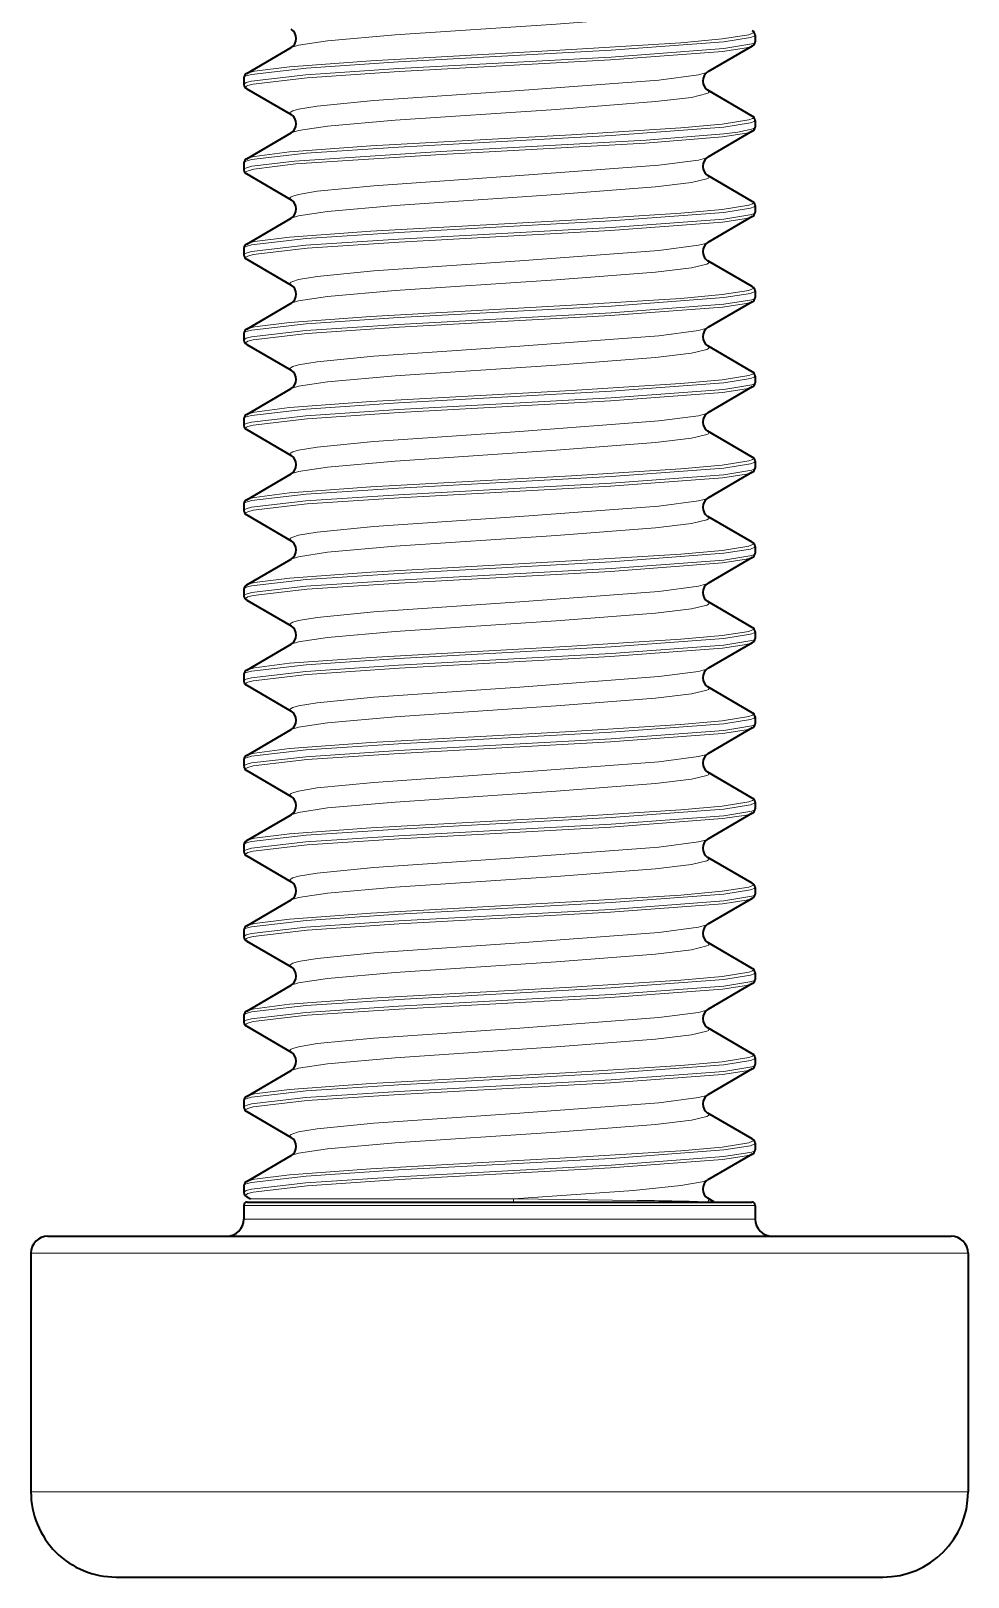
# Model space of a CAD drawing. Extents: x 145 to 857, y 42 to 790.
# Drawn here: x 394.66 to 400.16, y 42.17 to 51.24 of the extents above; entities that cross this region are included whole.
import ezdxf

# ---------------------------------------------------------------- set-up
doc = ezdxf.new("R2010")
doc.units = 0

msp = doc.modelspace()

# ---------------------------------------------------------------- linework, layer by layer
at = {"color": 7, "lineweight": 35, "ltscale": 0.000986481}
for p, q in [((398.912, 51.2121), (398.912, 51.1726)), ((395.912, 50.9621), (395.912, 50.9226)), ((398.912, 50.7121), (398.912, 50.6726)), ((395.912, 50.4621), (395.912, 50.4226)), ((398.912, 50.2121), (398.912, 50.1726)), ((395.912, 49.9621), (395.912, 49.9226)), ((398.912, 49.7121), (398.912, 49.6726)), ((395.912, 49.4621), (395.912, 49.4226)), ((398.912, 49.2121), (398.912, 49.1726)), ((395.912, 48.9621), (395.912, 48.9226)), ((398.912, 48.7121), (398.912, 48.6726)), ((395.912, 48.4621), (395.912, 48.4226)), ((398.912, 48.2121), (398.912, 48.1726)), ((395.912, 47.9621), (395.912, 47.9226)), ((398.912, 47.7121), (398.912, 47.6726)), ((395.912, 47.4621), (395.912, 47.4226)), ((398.912, 47.2121), (398.912, 47.1726)), ((395.912, 46.9621), (395.912, 46.9226)), ((398.912, 46.7121), (398.912, 46.6726)), ((395.912, 46.4621), (395.912, 46.4226)), ((398.912, 46.2121), (398.912, 46.1726)), ((395.912, 45.9621), (395.912, 45.9226)), ((398.912, 45.7121), (398.912, 45.6726)), ((395.912, 45.4621), (395.912, 45.4226)), ((398.912, 45.2121), (398.912, 45.1726)), ((395.912, 44.9621), (395.912, 44.9226)), ((398.912, 44.7121), (398.912, 44.6726)), ((395.912, 44.4621), (395.912, 44.4226))]:
    msp.add_line(p, q, dxfattribs=at)
at = {"color": 7, "lineweight": 35, "ltscale": 0.007572}
for p, q in [((395.9283, 50.9867), (396.1903, 51.1387)), ((395.9283, 50.4867), (396.1903, 50.6387)), ((395.9283, 49.9867), (396.1903, 50.1387)), ((395.9283, 49.4867), (396.1903, 49.6387)), ((395.9283, 48.9867), (396.1903, 49.1387)), ((395.9283, 48.4867), (396.1903, 48.6387)), ((395.9283, 47.9867), (396.1903, 48.1387)), ((395.9283, 47.4867), (396.1903, 47.6387)), ((395.9283, 46.9867), (396.1903, 47.1387)), ((395.9283, 46.4867), (396.1903, 46.6387)), ((395.9283, 45.9867), (396.1903, 46.1387)), ((395.9283, 45.4867), (396.1903, 45.6387)), ((395.9283, 44.9867), (396.1903, 45.1387)), ((395.9283, 44.4867), (396.1903, 44.6387))]:
    msp.add_line(p, q, dxfattribs=at)
at = {"color": 7, "lineweight": 35, "ltscale": 0.00757}
for p, q in [((398.8956, 51.1479), (398.6337, 50.996)), ((398.8956, 50.648), (398.6337, 50.496)), ((398.8956, 50.1479), (398.6337, 49.996)), ((398.8956, 49.6479), (398.6337, 49.496)), ((398.8956, 49.1479), (398.6337, 48.996)), ((398.8956, 48.6479), (398.6337, 48.496)), ((398.8956, 48.1479), (398.6337, 47.996)), ((398.8956, 47.6479), (398.6337, 47.496)), ((398.8956, 47.1479), (398.6337, 46.996)), ((398.8956, 46.6479), (398.6337, 46.496)), ((398.8956, 46.1479), (398.6337, 45.996)), ((398.8956, 45.6479), (398.6337, 45.496)), ((398.8956, 45.1479), (398.6337, 44.996)), ((398.8956, 44.6479), (398.6337, 44.496))]:
    msp.add_line(p, q, dxfattribs=at)
at = {"color": 7, "lineweight": 35, "ltscale": 0.007571}
for p, q in [((395.9283, 50.8979), (396.1903, 50.746)), ((398.8956, 50.7367), (398.6337, 50.8887)), ((395.9283, 50.398), (396.1903, 50.246)), ((398.8956, 50.2367), (398.6337, 50.3887)), ((395.9283, 49.8979), (396.1903, 49.746)), ((398.8956, 49.7367), (398.6337, 49.8887)), ((395.9283, 49.3979), (396.1903, 49.246)), ((398.8956, 49.2367), (398.6337, 49.3887)), ((395.9283, 48.8979), (396.1903, 48.746)), ((398.8956, 48.7367), (398.6337, 48.8887)), ((395.9283, 48.3979), (396.1903, 48.246)), ((398.8956, 48.2367), (398.6337, 48.3887)), ((395.9283, 47.8979), (396.1903, 47.746)), ((398.8956, 47.7367), (398.6337, 47.8887)), ((395.9283, 47.3979), (396.1903, 47.246)), ((398.8956, 47.2367), (398.6337, 47.3887)), ((395.9283, 46.8979), (396.1903, 46.746)), ((398.8956, 46.7367), (398.6337, 46.8887)), ((395.9283, 46.3979), (396.1903, 46.246)), ((398.8956, 46.2367), (398.6337, 46.3887)), ((395.9283, 45.8979), (396.1903, 45.746)), ((398.8956, 45.7367), (398.6337, 45.8887)), ((395.9283, 45.3979), (396.1903, 45.246)), ((398.8956, 45.2367), (398.6337, 45.3887)), ((395.9283, 44.8979), (396.1903, 44.746)), ((398.8956, 44.7367), (398.6337, 44.8887))]:
    msp.add_line(p, q, dxfattribs=at)
at = {"color": 7, "lineweight": 35, "ltscale": 0.000633093}
msp.add_line((395.9283, 44.3979), (395.9503, 44.3853), dxfattribs=at)
at = {"color": 7, "lineweight": 35, "ltscale": 0.069471}
msp.add_line((395.932, 44.3666), (398.7108, 44.3666), dxfattribs=at)
at = {"color": 7, "lineweight": 13, "ltscale": 0.000161743}
msp.add_line((395.9503, 44.3853), (395.9567, 44.3853), dxfattribs=at)
at = {"color": 7, "lineweight": 13, "ltscale": 0.03847}
msp.add_line((395.9567, 44.3853), (397.4955, 44.3853), dxfattribs=at)
at = {"color": 7, "lineweight": 13, "ltscale": 0.018132}
msp.add_line((397.4955, 44.3853), (398.2208, 44.3766), dxfattribs=at)
at = {"color": 7, "lineweight": 13, "ltscale": 0.000125867}
msp.add_line((398.6277, 44.368), (398.6325, 44.3666), dxfattribs=at)
at = {"color": 7, "lineweight": 13, "ltscale": 0.000856781}
msp.add_line((398.6277, 44.368), (398.6619, 44.368), dxfattribs=at)
at = {"color": 7, "lineweight": 35, "ltscale": 0.001033}
msp.add_line((398.6694, 44.368), (398.6337, 44.3887), dxfattribs=at)
at = {"color": 7, "lineweight": 13, "ltscale": 0.000187683}
msp.add_line((398.6694, 44.368), (398.6619, 44.368), dxfattribs=at)
at = {"color": 7, "lineweight": 35, "ltscale": 0.000130284}
msp.add_line((398.6694, 44.368), (398.6745, 44.3666), dxfattribs=at)
at = {"color": 7, "lineweight": 35, "ltscale": 0.004529}
msp.add_line((398.7108, 44.3666), (398.892, 44.3666), dxfattribs=at)
at = {"color": 7, "lineweight": 13, "ltscale": 0.070409}
for p, q in [((395.912, 44.3466), (398.7284, 44.3466)), ((395.912, 44.2666), (398.7284, 44.2666))]:
    msp.add_line(p, q, dxfattribs=at)
at = {"color": 7, "lineweight": 35, "ltscale": 0.002}
for p, q in [((395.912, 44.3466), (395.912, 44.2666)), ((398.912, 44.3466), (398.912, 44.2666))]:
    msp.add_line(p, q, dxfattribs=at)
at = {"color": 7, "lineweight": 13, "ltscale": 0.004591}
for p, q in [((398.7284, 44.3466), (398.912, 44.3466)), ((398.7284, 44.2666), (398.912, 44.2666))]:
    msp.add_line(p, q, dxfattribs=at)
at = {"color": 7, "lineweight": 35, "ltscale": 0.12439}
msp.add_line((394.762, 44.1666), (399.7376, 44.1666), dxfattribs=at)
at = {"color": 7, "lineweight": 35, "ltscale": 0.00811}
msp.add_line((399.7376, 44.1666), (400.062, 44.1666), dxfattribs=at)
at = {"color": 7, "lineweight": 13, "ltscale": 0.129083}
for p, q in [((394.662, 44.0666), (399.8253, 44.0666)), ((394.662, 42.6666), (399.8253, 42.6666))]:
    msp.add_line(p, q, dxfattribs=at)
at = {"color": 7, "lineweight": 35, "ltscale": 0.035}
for p, q in [((394.662, 44.0666), (394.662, 42.6666)), ((400.162, 44.0666), (400.162, 42.6666))]:
    msp.add_line(p, q, dxfattribs=at)
at = {"color": 7, "lineweight": 13, "ltscale": 0.008417}
for p, q in [((399.8253, 44.0666), (400.162, 44.0666)), ((399.8253, 42.6666), (400.162, 42.6666))]:
    msp.add_line(p, q, dxfattribs=at)
at = {"color": 7, "lineweight": 35, "ltscale": 0.105614}
msp.add_line((395.162, 42.1666), (399.3865, 42.1666), dxfattribs=at)
at = {"color": 7, "lineweight": 35, "ltscale": 0.006886}
msp.add_line((399.3865, 42.1666), (399.662, 42.1666), dxfattribs=at)
at = {"color": 7, "lineweight": 13}
for points in [[(398.6413, 51.3798), (398.64, 51.3761), (398.6376, 51.3736), (398.6293, 51.3687), (398.5383, 51.347), (398.3271, 51.3217), (397.7442, 51.2766), (396.7989, 51.2133), (396.4027, 51.1782), (396.2317, 51.1524), (396.1903, 51.1387)], [(395.912, 50.9621), (395.9126, 50.9642), (395.9136, 50.9657), (395.9171, 50.9686), (395.9261, 50.973), (395.9572, 50.9816), (396.2766, 51.0187), (396.8201, 51.0547), (398.0677, 51.123), (398.7284, 51.1722)], [(395.9283, 50.9867), (395.9388, 50.9913), (395.974, 51.0005), (396.1801, 51.0269), (396.6563, 51.062), (397.8343, 51.1272), (398.4765, 51.1677), (398.7191, 51.1895)], [(398.7191, 51.1895), (398.8759, 51.2145), (398.8972, 51.223), (398.9005, 51.2259), (398.9015, 51.2273), (398.902, 51.2294)], [(398.7284, 51.1722), (398.8859, 51.1972), (398.9073, 51.2057), (398.9106, 51.2086), (398.9115, 51.21), (398.912, 51.2121)], [(398.912, 51.1726), (398.9117, 51.1712), (398.9098, 51.1684), (398.906, 51.1656), (398.8929, 51.16), (398.7284, 51.1329)], [(395.912, 50.9226), (395.9125, 50.9248), (395.9135, 50.9263), (395.917, 50.9292), (395.9259, 50.9335), (395.9568, 50.9422), (396.2757, 50.9793), (396.8192, 51.0153), (398.0673, 51.0836), (398.7284, 51.1329)], [(395.922, 50.9053), (395.9225, 50.9075), (395.9236, 50.909), (395.927, 50.9118), (395.9359, 50.9162), (395.9667, 50.9249), (396.284, 50.962), (396.8239, 50.998), (398.0641, 51.0664), (398.72, 51.1156)], [(398.8956, 51.1479), (398.8625, 51.137), (398.72, 51.1156)], [(398.6337, 50.996), (398.6211, 50.9904), (398.5789, 50.9794), (398.3467, 50.9486), (397.5318, 50.8876), (396.6747, 50.8287), (396.3419, 50.7958), (396.2332, 50.7777), (396.1986, 50.7677), (396.1884, 50.7625), (396.1844, 50.7591), (396.1833, 50.7574), (396.1826, 50.7548)], [(398.6413, 50.8798), (398.64, 50.8761), (398.6376, 50.8736), (398.6293, 50.8687), (398.5383, 50.847), (398.3271, 50.8217), (397.7442, 50.7766), (396.7989, 50.7133), (396.4027, 50.6782), (396.2317, 50.6524), (396.1903, 50.6387)], [(398.7191, 50.6895), (398.8759, 50.7145), (398.8972, 50.723), (398.9005, 50.7259), (398.9015, 50.7273), (398.902, 50.7294)], [(398.7284, 50.6722), (398.8859, 50.6972), (398.9073, 50.7057), (398.9106, 50.7086), (398.9115, 50.71), (398.912, 50.7121)], [(395.912, 50.4621), (395.9126, 50.4642), (395.9136, 50.4657), (395.9171, 50.4686), (395.9261, 50.473), (395.9572, 50.4816), (396.2766, 50.5187), (396.8201, 50.5547), (398.0677, 50.623), (398.7284, 50.6722)], [(398.7284, 50.6329), (398.272, 50.5963), (397.0669, 50.5292), (396.2085, 50.4736), (395.9594, 50.4427), (395.9267, 50.4338), (395.9173, 50.4294), (395.9136, 50.4263), (395.9125, 50.4249), (395.912, 50.4226)], [(398.72, 50.6156), (398.2673, 50.579), (397.0698, 50.5119), (396.2169, 50.4562), (395.9694, 50.4254), (395.9368, 50.4165), (395.9273, 50.412), (395.9236, 50.4091), (395.9226, 50.4076), (395.922, 50.4053)], [(395.9283, 50.4867), (395.9388, 50.4913), (395.974, 50.5005), (396.1801, 50.5269), (396.6563, 50.562), (397.8343, 50.6272), (398.4765, 50.6677), (398.7191, 50.6895)], [(398.8956, 50.648), (398.8625, 50.637), (398.72, 50.6156)], [(398.912, 50.6726), (398.9107, 50.6694), (398.9084, 50.6672), (398.9004, 50.6628), (398.8105, 50.6432), (398.7284, 50.6329)], [(398.6337, 50.496), (398.6211, 50.4904), (398.5789, 50.4794), (398.3467, 50.4486), (397.5318, 50.3876), (396.6747, 50.3287), (396.3419, 50.2958), (396.2332, 50.2777), (396.1986, 50.2677), (396.1884, 50.2625), (396.1844, 50.2591), (396.1833, 50.2574), (396.1826, 50.2548)], [(398.6413, 50.3798), (398.64, 50.3761), (398.6376, 50.3736), (398.6293, 50.3687), (398.5383, 50.347), (398.3271, 50.3217), (397.7442, 50.2766), (396.7989, 50.2133), (396.4027, 50.1782), (396.2317, 50.1524), (396.1903, 50.1387)], [(395.912, 49.9621), (395.9126, 49.9642), (395.9136, 49.9657), (395.9171, 49.9686), (395.9261, 49.973), (395.9572, 49.9816), (396.2766, 50.0187), (396.8201, 50.0547), (398.0677, 50.123), (398.7284, 50.1722)], [(395.9283, 49.9867), (395.9388, 49.9913), (395.974, 50.0005), (396.1801, 50.0269), (396.6563, 50.062), (397.8343, 50.1272), (398.4765, 50.1677), (398.7191, 50.1895)], [(398.7191, 50.1895), (398.8759, 50.2145), (398.8972, 50.223), (398.9005, 50.2259), (398.9015, 50.2273), (398.902, 50.2294)], [(398.7284, 50.1722), (398.8859, 50.1972), (398.9073, 50.2057), (398.9106, 50.2086), (398.9115, 50.21), (398.912, 50.2121)], [(398.912, 50.1726), (398.9117, 50.1712), (398.9098, 50.1684), (398.906, 50.1656), (398.8929, 50.16), (398.7284, 50.1329)], [(395.912, 49.9226), (395.9125, 49.9248), (395.9135, 49.9263), (395.917, 49.9292), (395.9259, 49.9335), (395.9568, 49.9422), (396.2757, 49.9793), (396.8192, 50.0153), (398.0673, 50.0836), (398.7284, 50.1329)], [(395.922, 49.9053), (395.9225, 49.9075), (395.9236, 49.909), (395.927, 49.9118), (395.9359, 49.9162), (395.9667, 49.9249), (396.284, 49.962), (396.8239, 49.998), (398.0641, 50.0664), (398.72, 50.1156)], [(398.8956, 50.1479), (398.8625, 50.137), (398.72, 50.1156)], [(398.6337, 49.996), (398.6211, 49.9904), (398.5789, 49.9794), (398.3467, 49.9486), (397.5318, 49.8876), (396.6747, 49.8287), (396.3419, 49.7958), (396.2332, 49.7777), (396.1986, 49.7677), (396.1884, 49.7625), (396.1844, 49.7591), (396.1833, 49.7574), (396.1826, 49.7548)], [(398.6413, 49.8798), (398.64, 49.8761), (398.6376, 49.8736), (398.6293, 49.8687), (398.5383, 49.847), (398.3271, 49.8217), (397.7442, 49.7766), (396.7989, 49.7133), (396.4027, 49.6782), (396.2317, 49.6524), (396.1903, 49.6387)], [(398.7191, 49.6895), (398.8759, 49.7145), (398.8972, 49.723), (398.9005, 49.7259), (398.9015, 49.7273), (398.902, 49.7294)], [(398.7284, 49.6722), (398.8859, 49.6972), (398.9073, 49.7057), (398.9106, 49.7086), (398.9115, 49.71), (398.912, 49.7121)], [(395.912, 49.4621), (395.9126, 49.4642), (395.9136, 49.4657), (395.9171, 49.4686), (395.9261, 49.473), (395.9572, 49.4816), (396.2766, 49.5187), (396.8201, 49.5547), (398.0677, 49.623), (398.7284, 49.6722)], [(395.912, 49.4226), (395.9125, 49.4248), (395.9135, 49.4263), (395.917, 49.4292), (395.9259, 49.4335), (395.9568, 49.4422), (396.2757, 49.4793), (396.8192, 49.5153), (398.0674, 49.5836), (398.7284, 49.6329)], [(395.922, 49.4053), (395.9225, 49.4075), (395.9236, 49.409), (395.927, 49.4118), (395.9359, 49.4162), (395.9667, 49.4249), (396.284, 49.462), (396.8239, 49.498), (398.0641, 49.5664), (398.72, 49.6156)], [(395.9283, 49.4867), (395.9388, 49.4913), (395.974, 49.5005), (396.1801, 49.5269), (396.6563, 49.562), (397.8343, 49.6272), (398.4765, 49.6677), (398.7191, 49.6895)], [(398.8956, 49.6479), (398.8625, 49.637), (398.72, 49.6156)], [(398.912, 49.6726), (398.9117, 49.6712), (398.9098, 49.6684), (398.906, 49.6656), (398.8929, 49.66), (398.7284, 49.6329)], [(398.6337, 49.496), (398.6211, 49.4904), (398.5789, 49.4794), (398.3467, 49.4486), (397.5318, 49.3876), (396.6747, 49.3287), (396.3419, 49.2958), (396.2332, 49.2777), (396.1986, 49.2677), (396.1884, 49.2625), (396.1844, 49.2591), (396.1833, 49.2574), (396.1826, 49.2548)], [(398.6413, 49.3798), (398.64, 49.3761), (398.6376, 49.3736), (398.6293, 49.3687), (398.5383, 49.347), (398.3271, 49.3217), (397.7442, 49.2766), (396.7989, 49.2133), (396.4027, 49.1782), (396.2317, 49.1524), (396.1903, 49.1387)], [(395.912, 48.9621), (395.9126, 48.9642), (395.9136, 48.9657), (395.9171, 48.9686), (395.9261, 48.973), (395.9572, 48.9816), (396.2766, 49.0187), (396.8201, 49.0547), (398.0677, 49.123), (398.7284, 49.1722)], [(395.9283, 48.9867), (395.9388, 48.9913), (395.974, 49.0005), (396.1801, 49.0269), (396.6563, 49.062), (397.8343, 49.1272), (398.4765, 49.1677), (398.7191, 49.1895)], [(398.7191, 49.1895), (398.8759, 49.2145), (398.8972, 49.223), (398.9005, 49.2259), (398.9015, 49.2273), (398.902, 49.2294)], [(398.7284, 49.1722), (398.8859, 49.1972), (398.9073, 49.2057), (398.9106, 49.2086), (398.9115, 49.21), (398.912, 49.2121)], [(398.912, 49.1726), (398.9117, 49.1712), (398.9098, 49.1684), (398.906, 49.1656), (398.8929, 49.16), (398.7284, 49.1329)], [(395.912, 48.9226), (395.9125, 48.9248), (395.9135, 48.9263), (395.917, 48.9292), (395.9259, 48.9335), (395.9568, 48.9422), (396.2757, 48.9793), (396.8192, 49.0153), (398.0673, 49.0836), (398.7284, 49.1329)], [(395.922, 48.9053), (395.9225, 48.9075), (395.9236, 48.909), (395.927, 48.9118), (395.9359, 48.9162), (395.9667, 48.9249), (396.284, 48.962), (396.8239, 48.998), (398.0641, 49.0664), (398.72, 49.1156)], [(398.8956, 49.1479), (398.8625, 49.137), (398.72, 49.1156)], [(398.6337, 48.996), (398.6211, 48.9904), (398.5789, 48.9794), (398.3467, 48.9486), (397.5318, 48.8876), (396.6747, 48.8287), (396.3419, 48.7958), (396.2332, 48.7777), (396.1986, 48.7677), (396.1884, 48.7625), (396.1844, 48.7591), (396.1833, 48.7574), (396.1826, 48.7548)], [(398.6413, 48.8798), (398.64, 48.8761), (398.6376, 48.8736), (398.6293, 48.8687), (398.5383, 48.847), (398.3271, 48.8217), (397.7442, 48.7766), (396.7989, 48.7133), (396.4027, 48.6782), (396.2317, 48.6524), (396.1903, 48.6387)], [(398.7191, 48.6895), (398.8759, 48.7145), (398.8972, 48.723), (398.9005, 48.7259), (398.9015, 48.7273), (398.902, 48.7294)], [(398.7284, 48.6722), (398.8859, 48.6972), (398.9073, 48.7057), (398.9106, 48.7086), (398.9115, 48.71), (398.912, 48.7121)], [(395.912, 48.4621), (395.9126, 48.4642), (395.9136, 48.4657), (395.9171, 48.4686), (395.9261, 48.473), (395.9572, 48.4816), (396.2766, 48.5187), (396.8201, 48.5547), (398.0677, 48.623), (398.7284, 48.6722)], [(395.912, 48.4226), (395.9125, 48.4248), (395.9135, 48.4263), (395.917, 48.4292), (395.9259, 48.4335), (395.9568, 48.4422), (396.2757, 48.4793), (396.8192, 48.5153), (398.0673, 48.5836), (398.7284, 48.6329)], [(395.922, 48.4053), (395.9225, 48.4075), (395.9236, 48.409), (395.927, 48.4118), (395.9359, 48.4162), (395.9667, 48.4249), (396.284, 48.462), (396.8239, 48.498), (398.0641, 48.5664), (398.72, 48.6156)], [(395.9283, 48.4867), (395.9388, 48.4913), (395.974, 48.5005), (396.1801, 48.5269), (396.6563, 48.562), (397.8343, 48.6272), (398.4765, 48.6677), (398.7191, 48.6895)], [(398.8956, 48.6479), (398.8625, 48.637), (398.72, 48.6156)], [(398.912, 48.6726), (398.9117, 48.6712), (398.9098, 48.6684), (398.906, 48.6656), (398.8929, 48.66), (398.7284, 48.6329)], [(398.6337, 48.496), (398.6211, 48.4904), (398.5789, 48.4794), (398.3467, 48.4486), (397.5318, 48.3876), (396.6747, 48.3287), (396.3419, 48.2958), (396.2332, 48.2777), (396.1986, 48.2677), (396.1884, 48.2625), (396.1844, 48.2591), (396.1833, 48.2574), (396.1826, 48.2548)], [(398.6413, 48.3798), (398.64, 48.3761), (398.6376, 48.3736), (398.6293, 48.3687), (398.5383, 48.347), (398.3271, 48.3217), (397.7442, 48.2766), (396.7989, 48.2133), (396.4027, 48.1782), (396.2317, 48.1524), (396.1903, 48.1387)], [(395.912, 47.9621), (395.9126, 47.9642), (395.9136, 47.9657), (395.9171, 47.9686), (395.9261, 47.973), (395.9572, 47.9816), (396.2766, 48.0187), (396.8201, 48.0547), (398.0677, 48.123), (398.7284, 48.1722)], [(395.9283, 47.9867), (395.9388, 47.9913), (395.974, 48.0005), (396.1801, 48.0269), (396.6563, 48.062), (397.8343, 48.1272), (398.4765, 48.1677), (398.7191, 48.1895)], [(398.7191, 48.1895), (398.8759, 48.2145), (398.8972, 48.223), (398.9005, 48.2259), (398.9015, 48.2273), (398.902, 48.2294)], [(398.7284, 48.1722), (398.8859, 48.1972), (398.9073, 48.2057), (398.9106, 48.2086), (398.9115, 48.21), (398.912, 48.2121)], [(398.912, 48.1726), (398.9117, 48.1712), (398.9098, 48.1684), (398.906, 48.1656), (398.8929, 48.16), (398.7284, 48.1329)], [(395.912, 47.9226), (395.9125, 47.9248), (395.9135, 47.9263), (395.917, 47.9292), (395.9259, 47.9335), (395.9568, 47.9422), (396.2757, 47.9793), (396.8192, 48.0153), (398.0673, 48.0836), (398.7284, 48.1329)], [(395.922, 47.9053), (395.9225, 47.9075), (395.9236, 47.909), (395.927, 47.9118), (395.9359, 47.9162), (395.9667, 47.9249), (396.284, 47.962), (396.8239, 47.998), (398.0641, 48.0664), (398.72, 48.1156)], [(398.8956, 48.1479), (398.8625, 48.137), (398.72, 48.1156)], [(398.6337, 47.996), (398.6211, 47.9904), (398.5789, 47.9794), (398.3467, 47.9486), (397.5318, 47.8876), (396.6747, 47.8287), (396.3419, 47.7958), (396.2332, 47.7777), (396.1986, 47.7677), (396.1884, 47.7625), (396.1844, 47.7591), (396.1833, 47.7574), (396.1826, 47.7548)], [(398.6413, 47.8798), (398.64, 47.8761), (398.6376, 47.8736), (398.6293, 47.8687), (398.5383, 47.847), (398.3271, 47.8217), (397.7442, 47.7766), (396.7989, 47.7133), (396.4027, 47.6782), (396.2317, 47.6524), (396.1903, 47.6387)], [(398.7191, 47.6895), (398.8759, 47.7145), (398.8972, 47.723), (398.9005, 47.7259), (398.9015, 47.7273), (398.902, 47.7294)], [(398.7284, 47.6722), (398.8859, 47.6972), (398.9073, 47.7057), (398.9106, 47.7086), (398.9115, 47.71), (398.912, 47.7121)], [(395.912, 47.4621), (395.9126, 47.4642), (395.9136, 47.4657), (395.9171, 47.4686), (395.9261, 47.473), (395.9572, 47.4816), (396.2766, 47.5187), (396.8201, 47.5547), (398.0677, 47.623), (398.7284, 47.6722)], [(395.912, 47.4226), (395.9125, 47.4248), (395.9135, 47.4263), (395.917, 47.4292), (395.9259, 47.4335), (395.9568, 47.4422), (396.2757, 47.4793), (396.8192, 47.5153), (398.0673, 47.5836), (398.7284, 47.6329)], [(395.9283, 47.4867), (395.9388, 47.4913), (395.974, 47.5005), (396.1801, 47.5269), (396.6563, 47.562), (397.8343, 47.6272), (398.4765, 47.6677), (398.7191, 47.6895)], [(398.8956, 47.6479), (398.8625, 47.637), (398.72, 47.6156)], [(398.912, 47.6726), (398.9117, 47.6712), (398.9098, 47.6684), (398.906, 47.6656), (398.8929, 47.66), (398.7284, 47.6329)], [(395.922, 47.4053), (395.9225, 47.4075), (395.9236, 47.409), (395.927, 47.4118), (395.9359, 47.4162), (395.9667, 47.4249), (396.284, 47.462), (396.8239, 47.498), (398.0641, 47.5664), (398.72, 47.6156)], [(398.6337, 47.496), (398.6211, 47.4904), (398.5789, 47.4794), (398.3467, 47.4486), (397.5318, 47.3876), (396.6747, 47.3287), (396.3419, 47.2958), (396.2332, 47.2777), (396.1986, 47.2677), (396.1884, 47.2625), (396.1844, 47.2591), (396.1833, 47.2574), (396.1826, 47.2548)], [(398.6413, 47.3798), (398.64, 47.3761), (398.6376, 47.3736), (398.6293, 47.3687), (398.5383, 47.347), (398.3271, 47.3217), (397.7442, 47.2766), (396.7989, 47.2133), (396.4027, 47.1782), (396.2317, 47.1524), (396.1903, 47.1387)], [(395.912, 46.9621), (395.9126, 46.9642), (395.9136, 46.9657), (395.9171, 46.9686), (395.9261, 46.973), (395.9572, 46.9816), (396.2766, 47.0187), (396.8201, 47.0547), (398.0677, 47.123), (398.7284, 47.1722)], [(395.9283, 46.9867), (395.9388, 46.9913), (395.974, 47.0005), (396.1801, 47.0269), (396.6563, 47.062), (397.8343, 47.1272), (398.4765, 47.1677), (398.7191, 47.1895)], [(398.7191, 47.1895), (398.8759, 47.2145), (398.8972, 47.223), (398.9005, 47.2259), (398.9015, 47.2273), (398.902, 47.2294)], [(398.7284, 47.1722), (398.8859, 47.1972), (398.9073, 47.2057), (398.9106, 47.2086), (398.9115, 47.21), (398.912, 47.2121)], [(398.912, 47.1726), (398.9117, 47.1712), (398.9098, 47.1684), (398.906, 47.1656), (398.8929, 47.16), (398.7284, 47.1329)], [(395.912, 46.9226), (395.9125, 46.9248), (395.9135, 46.9263), (395.917, 46.9292), (395.9259, 46.9335), (395.9568, 46.9422), (396.2757, 46.9793), (396.8192, 47.0153), (398.0673, 47.0836), (398.7284, 47.1329)], [(395.922, 46.9053), (395.9225, 46.9075), (395.9236, 46.909), (395.927, 46.9118), (395.9359, 46.9162), (395.9667, 46.9249), (396.284, 46.962), (396.8239, 46.998), (398.0641, 47.0664), (398.72, 47.1156)], [(398.8956, 47.1479), (398.8625, 47.137), (398.72, 47.1156)], [(398.6337, 46.996), (398.6211, 46.9904), (398.5789, 46.9794), (398.3467, 46.9486), (397.5318, 46.8876), (396.6747, 46.8287), (396.3419, 46.7958), (396.2332, 46.7777), (396.1986, 46.7677), (396.1884, 46.7625), (396.1844, 46.7591), (396.1833, 46.7574), (396.1826, 46.7548)], [(398.6413, 46.8798), (398.64, 46.8761), (398.6376, 46.8736), (398.6293, 46.8687), (398.5383, 46.847), (398.3271, 46.8217), (397.7442, 46.7766), (396.7989, 46.7133), (396.4027, 46.6782), (396.2317, 46.6524), (396.1903, 46.6387)], [(398.7191, 46.6895), (398.8759, 46.7145), (398.8972, 46.723), (398.9005, 46.7259), (398.9015, 46.7273), (398.902, 46.7294)], [(398.7284, 46.6722), (398.8859, 46.6972), (398.9073, 46.7057), (398.9106, 46.7086), (398.9115, 46.71), (398.912, 46.7121)], [(395.912, 46.4621), (395.9126, 46.4642), (395.9136, 46.4657), (395.9171, 46.4686), (395.9261, 46.473), (395.9572, 46.4816), (396.2766, 46.5187), (396.8201, 46.5547), (398.0677, 46.623), (398.7284, 46.6722)], [(395.912, 46.4226), (395.9125, 46.4248), (395.9135, 46.4263), (395.917, 46.4292), (395.9259, 46.4335), (395.9568, 46.4422), (396.2757, 46.4793), (396.8192, 46.5153), (398.0674, 46.5836), (398.7284, 46.6329)], [(395.9283, 46.4867), (395.9388, 46.4913), (395.974, 46.5005), (396.1801, 46.5269), (396.6563, 46.562), (397.8343, 46.6272), (398.4765, 46.6677), (398.7191, 46.6895)], [(398.8956, 46.6479), (398.8625, 46.637), (398.72, 46.6156)], [(398.912, 46.6726), (398.9117, 46.6712), (398.9098, 46.6684), (398.906, 46.6656), (398.8929, 46.66), (398.7284, 46.6329)], [(395.922, 46.4053), (395.9225, 46.4075), (395.9236, 46.409), (395.927, 46.4118), (395.9359, 46.4162), (395.9667, 46.4249), (396.284, 46.462), (396.8239, 46.498), (398.0641, 46.5664), (398.72, 46.6156)], [(398.6337, 46.496), (398.6211, 46.4904), (398.5789, 46.4794), (398.3467, 46.4486), (397.5318, 46.3876), (396.6747, 46.3287), (396.3419, 46.2958), (396.2332, 46.2777), (396.1986, 46.2677), (396.1884, 46.2625), (396.1844, 46.2591), (396.1833, 46.2574), (396.1826, 46.2548)], [(398.6413, 46.3798), (398.64, 46.3761), (398.6376, 46.3736), (398.6293, 46.3687), (398.5383, 46.347), (398.3271, 46.3217), (397.7442, 46.2766), (396.7989, 46.2133), (396.4027, 46.1782), (396.2317, 46.1524), (396.1903, 46.1387)], [(395.912, 45.9621), (395.9126, 45.9642), (395.9136, 45.9657), (395.9171, 45.9686), (395.9261, 45.973), (395.9572, 45.9816), (396.2766, 46.0187), (396.8201, 46.0547), (398.0677, 46.123), (398.7284, 46.1722)], [(395.9283, 45.9867), (395.9388, 45.9913), (395.974, 46.0005), (396.1801, 46.0269), (396.6563, 46.062), (397.8343, 46.1272), (398.4765, 46.1677), (398.7191, 46.1895)], [(398.7191, 46.1895), (398.8759, 46.2145), (398.8972, 46.223), (398.9005, 46.2259), (398.9015, 46.2273), (398.902, 46.2294)], [(398.7284, 46.1722), (398.8859, 46.1972), (398.9073, 46.2057), (398.9106, 46.2086), (398.9115, 46.21), (398.912, 46.2121)], [(398.912, 46.1726), (398.9117, 46.1712), (398.9098, 46.1684), (398.906, 46.1656), (398.8929, 46.16), (398.7284, 46.1329)], [(395.912, 45.9226), (395.9125, 45.9248), (395.9135, 45.9263), (395.917, 45.9292), (395.9259, 45.9335), (395.9568, 45.9422), (396.2757, 45.9793), (396.8192, 46.0153), (398.0674, 46.0836), (398.7284, 46.1329)], [(395.922, 45.9053), (395.9225, 45.9075), (395.9236, 45.909), (395.927, 45.9118), (395.9359, 45.9162), (395.9667, 45.9249), (396.284, 45.962), (396.8239, 45.998), (398.0641, 46.0664), (398.72, 46.1156)], [(398.8956, 46.1479), (398.8625, 46.137), (398.72, 46.1156)], [(398.6337, 45.996), (398.6211, 45.9904), (398.5789, 45.9794), (398.3467, 45.9486), (397.5318, 45.8876), (396.6747, 45.8287), (396.3419, 45.7958), (396.2332, 45.7777), (396.1986, 45.7677), (396.1884, 45.7625), (396.1844, 45.7591), (396.1833, 45.7574), (396.1826, 45.7548)], [(398.6413, 45.8798), (398.64, 45.8761), (398.6376, 45.8736), (398.6293, 45.8687), (398.5383, 45.847), (398.3271, 45.8217), (397.7442, 45.7766), (396.7989, 45.7133), (396.4027, 45.6782), (396.2317, 45.6524), (396.1903, 45.6387)], [(398.7191, 45.6895), (398.8759, 45.7145), (398.8972, 45.723), (398.9005, 45.7259), (398.9015, 45.7273), (398.902, 45.7294)], [(395.912, 45.4621), (395.9126, 45.4642), (395.9136, 45.4657), (395.9171, 45.4686), (395.9261, 45.473), (395.9572, 45.4816), (396.2766, 45.5187), (396.8201, 45.5547), (398.0677, 45.623), (398.7284, 45.6722)], [(395.912, 45.4226), (395.9125, 45.4248), (395.9135, 45.4263), (395.917, 45.4292), (395.9259, 45.4335), (395.9568, 45.4422), (396.2757, 45.4793), (396.8192, 45.5153), (398.0673, 45.5836), (398.7284, 45.6329)], [(395.9283, 45.4867), (395.9388, 45.4913), (395.974, 45.5005), (396.1801, 45.5269), (396.6563, 45.562), (397.8343, 45.6272), (398.4765, 45.6677), (398.7191, 45.6895)], [(398.8956, 45.6479), (398.8625, 45.637), (398.72, 45.6156)], [(398.7284, 45.6722), (398.8859, 45.6972), (398.9073, 45.7057), (398.9106, 45.7086), (398.9115, 45.71), (398.912, 45.7121)], [(398.912, 45.6726), (398.9117, 45.6712), (398.9098, 45.6684), (398.906, 45.6656), (398.8929, 45.66), (398.7284, 45.6329)], [(395.922, 45.4053), (395.9225, 45.4075), (395.9236, 45.409), (395.927, 45.4118), (395.9359, 45.4162), (395.9667, 45.4249), (396.284, 45.462), (396.8239, 45.498), (398.0641, 45.5664), (398.72, 45.6156)], [(398.6337, 45.496), (398.6211, 45.4904), (398.5789, 45.4794), (398.3467, 45.4486), (397.5318, 45.3876), (396.6747, 45.3287), (396.3419, 45.2958), (396.2332, 45.2777), (396.1986, 45.2677), (396.1884, 45.2625), (396.1844, 45.2591), (396.1833, 45.2574), (396.1826, 45.2548)], [(398.6413, 45.3798), (398.64, 45.3761), (398.6376, 45.3736), (398.6293, 45.3687), (398.5383, 45.347), (398.3271, 45.3217), (397.7442, 45.2766), (396.7989, 45.2133), (396.4027, 45.1782), (396.2317, 45.1524), (396.1903, 45.1387)], [(395.912, 44.9621), (395.9126, 44.9642), (395.9136, 44.9657), (395.9171, 44.9686), (395.9261, 44.973), (395.9572, 44.9816), (396.2766, 45.0187), (396.8201, 45.0547), (398.0677, 45.123), (398.7284, 45.1722)], [(395.9283, 44.9867), (395.9388, 44.9913), (395.974, 45.0005), (396.1801, 45.0269), (396.6563, 45.062), (397.8343, 45.1272), (398.4765, 45.1677), (398.7191, 45.1895)], [(398.7191, 45.1895), (398.8759, 45.2145), (398.8972, 45.223), (398.9005, 45.2259), (398.9015, 45.2273), (398.902, 45.2294)], [(398.7284, 45.1722), (398.8859, 45.1972), (398.9073, 45.2057), (398.9106, 45.2086), (398.9115, 45.21), (398.912, 45.2121)], [(398.912, 45.1726), (398.9117, 45.1712), (398.9098, 45.1684), (398.906, 45.1656), (398.8929, 45.16), (398.7284, 45.1329)], [(395.912, 44.9226), (395.9125, 44.9248), (395.9135, 44.9263), (395.917, 44.9292), (395.9259, 44.9335), (395.9568, 44.9422), (396.2757, 44.9793), (396.8192, 45.0153), (398.0673, 45.0836), (398.7284, 45.1329)], [(395.922, 44.9053), (395.9225, 44.9075), (395.9236, 44.909), (395.927, 44.9118), (395.9359, 44.9162), (395.9667, 44.9249), (396.284, 44.962), (396.8239, 44.998), (398.0641, 45.0664), (398.72, 45.1156)], [(398.8956, 45.1479), (398.8625, 45.137), (398.72, 45.1156)], [(398.6337, 44.996), (398.6211, 44.9904), (398.5789, 44.9794), (398.3467, 44.9486), (397.5318, 44.8876), (396.6747, 44.8287), (396.3419, 44.7958), (396.2332, 44.7777), (396.1986, 44.7677), (396.1884, 44.7625), (396.1844, 44.7591), (396.1833, 44.7574), (396.1826, 44.7548)], [(398.6413, 44.8798), (398.64, 44.8761), (398.6376, 44.8736), (398.6293, 44.8687), (398.5383, 44.847), (398.3271, 44.8217), (397.7442, 44.7766), (396.7989, 44.7133), (396.4027, 44.6782), (396.2317, 44.6524), (396.1903, 44.6387)], [(398.7191, 44.6895), (398.8759, 44.7145), (398.8972, 44.723), (398.9005, 44.7259), (398.9015, 44.7273), (398.902, 44.7294)], [(395.912, 44.4621), (395.9126, 44.4642), (395.9136, 44.4657), (395.9171, 44.4686), (395.9261, 44.473), (395.9572, 44.4816), (396.2766, 44.5187), (396.8201, 44.5547), (398.0677, 44.623), (398.7284, 44.6722)], [(395.912, 44.4226), (395.9125, 44.4248), (395.9135, 44.4263), (395.917, 44.4292), (395.9259, 44.4335), (395.9568, 44.4422), (396.2757, 44.4793), (396.8192, 44.5153), (398.0673, 44.5836), (398.7284, 44.6329)], [(395.9283, 44.4867), (395.9388, 44.4913), (395.974, 44.5005), (396.1801, 44.5269), (396.6563, 44.562), (397.8343, 44.6272), (398.4765, 44.6677), (398.7191, 44.6895)], [(398.8956, 44.6479), (398.8625, 44.637), (398.72, 44.6156)], [(398.7284, 44.6722), (398.8859, 44.6972), (398.9073, 44.7057), (398.9106, 44.7086), (398.9115, 44.71), (398.912, 44.7121)], [(398.912, 44.6726), (398.9117, 44.6712), (398.9098, 44.6684), (398.906, 44.6656), (398.8929, 44.66), (398.7284, 44.6329)], [(395.922, 44.4053), (395.9225, 44.4075), (395.9236, 44.409), (395.927, 44.4118), (395.9359, 44.4162), (395.9667, 44.4249), (396.284, 44.462), (396.8239, 44.498), (398.0641, 44.5664), (398.72, 44.6156)], [(398.6337, 44.496), (398.602, 44.4846), (398.4758, 44.4631), (398.1989, 44.4351), (397.4955, 44.3853)]]:
    msp.add_lwpolyline(points, dxfattribs=at)
at = {"color": 7, "lineweight": 35}
for centre, radius, start, end in [((396.1554, 51.1934), 0.0632, 359.08201, 56.47445), ((396.1554, 51.1913), 0.0632, 303.52555, 0.91799), ((398.8831, 51.1743), 0.0291, 295.43423, 356.58162), ((398.8831, 51.2103), 0.0291, 3.40937, 64.52715), ((395.9409, 50.9603), 0.0291, 115.47284, 176.59062), ((398.6685, 50.9434), 0.0632, 123.52556, 180.91799), ((395.9409, 50.9243), 0.0291, 183.41838, 244.56577), ((398.6685, 50.9413), 0.0632, 179.08201, 236.47444), ((396.1554, 50.6934), 0.0632, 359.08201, 56.47445), ((398.8831, 50.7103), 0.0291, 3.40937, 64.52715), ((396.1554, 50.6913), 0.0632, 303.52555, 0.91799), ((398.8831, 50.6743), 0.0291, 295.44551, 356.5827), ((395.9409, 50.4603), 0.0291, 115.47284, 176.59065), ((398.6685, 50.4434), 0.0632, 123.52556, 180.91799), ((398.6685, 50.4413), 0.0632, 179.08201, 236.47446), ((395.9409, 50.4243), 0.0291, 183.41169, 244.52856), ((396.1554, 50.1934), 0.0632, 359.08201, 56.47445), ((396.1554, 50.1913), 0.0632, 303.52555, 0.91799), ((398.8831, 50.1743), 0.0291, 295.43422, 356.58162), ((398.8831, 50.2103), 0.0291, 3.41001, 64.52669), ((395.9409, 49.9603), 0.0291, 115.47284, 176.59062), ((398.6685, 49.9434), 0.0632, 123.52554, 180.91799), ((395.9409, 49.9243), 0.0291, 183.41838, 244.56577), ((398.6685, 49.9413), 0.0632, 179.08201, 236.47446), ((396.1554, 49.6934), 0.0632, 359.08201, 56.47445), ((398.8831, 49.7103), 0.0291, 3.40937, 64.52715), ((396.1554, 49.6913), 0.0632, 303.52554, 0.91799), ((398.8831, 49.6743), 0.0291, 295.43422, 356.58162), ((395.9409, 49.4603), 0.0291, 115.47284, 176.59063), ((398.6685, 49.4434), 0.0632, 123.52556, 180.91799), ((398.6685, 49.4413), 0.0632, 179.08201, 236.47444), ((395.9409, 49.4243), 0.0291, 183.41838, 244.56577), ((396.1554, 49.1934), 0.0632, 359.08201, 56.47445), ((396.1554, 49.1913), 0.0632, 303.52555, 0.91799), ((398.8831, 49.1743), 0.0291, 295.43422, 356.58162), ((398.8831, 49.2103), 0.0291, 3.40938, 64.52716), ((395.9409, 48.9603), 0.0291, 115.47284, 176.59062), ((398.6685, 48.9434), 0.0632, 123.52554, 180.91799), ((395.9409, 48.9243), 0.0291, 183.41838, 244.56577), ((398.6685, 48.9413), 0.0632, 179.08201, 236.47444), ((396.1554, 48.6934), 0.0632, 359.08201, 56.47445), ((398.8831, 48.7103), 0.0291, 3.40937, 64.52715), ((396.1554, 48.6913), 0.0632, 303.52555, 0.91799), ((398.8831, 48.6743), 0.0291, 295.43422, 356.58162), ((395.9409, 48.4603), 0.0291, 115.47284, 176.59062), ((398.6685, 48.4434), 0.0632, 123.52556, 180.91799), ((398.6685, 48.4413), 0.0632, 179.08201, 236.47444), ((395.9409, 48.4243), 0.0291, 183.41838, 244.56577), ((396.1554, 48.1934), 0.0632, 359.08201, 56.47445), ((396.1554, 48.1913), 0.0632, 303.52555, 0.91799), ((398.8831, 48.1743), 0.0291, 295.43422, 356.58162), ((398.8831, 48.2103), 0.0291, 3.40938, 64.52715), ((395.9409, 47.9603), 0.0291, 115.47284, 176.59062), ((398.6685, 47.9434), 0.0632, 123.52554, 180.91799), ((395.9409, 47.9243), 0.0291, 183.41838, 244.56577), ((398.6685, 47.9413), 0.0632, 179.08201, 236.47444), ((396.1554, 47.6934), 0.0632, 359.08201, 56.47445), ((398.8831, 47.7103), 0.0291, 3.40937, 64.52715), ((396.1554, 47.6913), 0.0632, 303.52555, 0.91799), ((398.8831, 47.6743), 0.0291, 295.43422, 356.58162), ((395.9409, 47.4603), 0.0291, 115.47284, 176.59063), ((398.6685, 47.4434), 0.0632, 123.52554, 180.91799), ((398.6685, 47.4413), 0.0632, 179.08201, 236.47446), ((395.9409, 47.4243), 0.0291, 183.41838, 244.56577), ((396.1554, 47.1934), 0.0632, 359.08201, 56.47445), ((396.1554, 47.1913), 0.0632, 303.52555, 0.91799), ((398.8831, 47.1743), 0.0291, 295.43423, 356.58162), ((398.8831, 47.2103), 0.0291, 3.40937, 64.52715), ((395.9409, 46.9603), 0.0291, 115.47284, 176.59062), ((398.6685, 46.9434), 0.0632, 123.52554, 180.91799), ((395.9409, 46.9243), 0.0291, 183.41838, 244.56577), ((398.6685, 46.9413), 0.0632, 179.08201, 236.47446), ((396.1554, 46.6934), 0.0632, 359.08201, 56.47445), ((398.8831, 46.7103), 0.0291, 3.40937, 64.52715), ((396.1554, 46.6913), 0.0632, 303.52554, 0.91799), ((398.8831, 46.6743), 0.0291, 295.43422, 356.58162), ((395.9409, 46.4603), 0.0291, 115.47284, 176.59063), ((398.6685, 46.4434), 0.0632, 123.52556, 180.91799), ((398.6685, 46.4413), 0.0632, 179.08201, 236.47444), ((395.9409, 46.4243), 0.0291, 183.41838, 244.56577), ((396.1554, 46.1934), 0.0632, 359.08201, 56.47445), ((396.1554, 46.1913), 0.0632, 303.52554, 0.91799), ((398.8831, 46.1743), 0.0291, 295.43422, 356.58162), ((398.8831, 46.2103), 0.0291, 3.40937, 64.52715), ((395.9409, 45.9603), 0.0291, 115.47284, 176.59063), ((398.6685, 45.9434), 0.0632, 123.52556, 180.91799), ((395.9409, 45.9243), 0.0291, 183.41838, 244.56577), ((398.6685, 45.9413), 0.0632, 179.08201, 236.47446), ((396.1554, 45.6934), 0.0632, 359.08201, 56.47445), ((398.8831, 45.7103), 0.0291, 3.40937, 64.52715), ((396.1554, 45.6913), 0.0632, 303.52555, 0.91799), ((398.8831, 45.6743), 0.0291, 295.43422, 356.58162), ((395.9409, 45.4603), 0.0291, 115.47284, 176.59062), ((398.6685, 45.4434), 0.0632, 123.52556, 180.91799), ((398.6685, 45.4413), 0.0632, 179.08201, 236.47446), ((395.9409, 45.4243), 0.0291, 183.41838, 244.56577), ((396.1554, 45.1934), 0.0632, 359.08201, 56.47446), ((396.1554, 45.1913), 0.0632, 303.52555, 0.91799), ((398.8831, 45.1743), 0.0291, 295.43422, 356.58162), ((398.8831, 45.2103), 0.0291, 3.40937, 64.52715), ((398.6685, 44.9434), 0.0632, 123.52556, 180.91799), ((395.9409, 44.9603), 0.0291, 115.47284, 176.59062), ((395.9409, 44.9243), 0.0291, 183.41838, 244.56577), ((398.6685, 44.9413), 0.0632, 179.08201, 236.47446), ((396.1554, 44.6934), 0.0632, 359.08201, 56.47446), ((398.8831, 44.7103), 0.0291, 3.40937, 64.52715), ((396.1554, 44.6913), 0.0632, 303.52554, 0.91798), ((398.8831, 44.6743), 0.0291, 295.43423, 356.58162), ((395.9409, 44.4603), 0.0291, 115.47284, 176.59063), ((398.6685, 44.4434), 0.0632, 123.5302, 180.91758), ((395.9409, 44.4243), 0.0291, 183.41881, 244.5676), ((395.932, 44.3466), 0.02, 90.03362, 179.96637), ((398.6685, 44.4413), 0.0632, 179.08201, 236.47446), ((398.892, 44.3466), 0.02, 0.03362, 89.96638), ((395.8119, 44.2667), 0.1, 270.03362, 359.96638), ((399.012, 44.2667), 0.1, 180.03361, 269.96638), ((394.762, 44.0665), 0.1, 90.03362, 179.96639), ((400.0619, 44.0665), 0.1, 0.03362, 89.96638), ((395.162, 42.6666), 0.5, 179.99999, 270), ((399.662, 42.6666), 0.5, 270, 360)]:
    msp.add_arc(centre, radius, start, end, dxfattribs=at)
at = {"color": 7, "lineweight": 13}
for centre, radius, start, end in [((398.8921, 51.227), 0.0102, 13.6994, 70.15758), ((395.9319, 50.9077), 0.0103, 193.74381, 250.2206), ((398.6294, 50.8769), 0.0124, 13.65804, 70.08421), ((396.1945, 50.7577), 0.0124, 193.65804, 250.0842), ((398.8921, 50.727), 0.0102, 13.6994, 70.15758), ((395.9319, 50.4226), 0.02, 180.01557, 240.09612), ((395.9319, 50.4077), 0.0102, 193.71384, 250.16656), ((398.6294, 50.3769), 0.0124, 13.65803, 70.08421), ((396.1945, 50.2577), 0.0124, 193.65804, 250.0842), ((398.8921, 50.227), 0.0102, 13.69958, 70.15774), ((395.9319, 49.9077), 0.0103, 193.74382, 250.22059), ((398.6294, 49.8769), 0.0124, 13.65803, 70.08421), ((396.1945, 49.7577), 0.0124, 193.65804, 250.0842), ((398.8921, 49.727), 0.0102, 13.6994, 70.15758), ((395.9319, 49.4077), 0.0103, 193.74381, 250.2206), ((398.6294, 49.3769), 0.0124, 13.65804, 70.08421), ((396.1945, 49.2577), 0.0124, 193.65804, 250.0842), ((398.8921, 49.227), 0.0102, 13.69941, 70.15758), ((395.9319, 48.9077), 0.0103, 193.74381, 250.2206), ((398.6294, 48.8769), 0.0124, 13.65804, 70.08421), ((396.1945, 48.7577), 0.0124, 193.65804, 250.0842), ((398.8921, 48.727), 0.0102, 13.6994, 70.15758), ((395.9319, 48.4077), 0.0103, 193.74381, 250.2206), ((398.6294, 48.3769), 0.0124, 13.65804, 70.08421), ((396.1945, 48.2577), 0.0124, 193.65804, 250.0842), ((398.8921, 48.227), 0.0102, 13.69941, 70.15758), ((395.9319, 47.9077), 0.0103, 193.74382, 250.22059), ((398.6294, 47.8769), 0.0124, 13.65804, 70.08421), ((396.1945, 47.7577), 0.0124, 193.65804, 250.08421), ((398.8921, 47.727), 0.0102, 13.6994, 70.15758), ((395.9319, 47.4077), 0.0103, 193.74382, 250.22059), ((398.6294, 47.3769), 0.0124, 13.65803, 70.08421), ((396.1945, 47.2577), 0.0124, 193.65804, 250.0842), ((398.8921, 47.227), 0.0102, 13.6994, 70.15758), ((395.9319, 46.9077), 0.0103, 193.74381, 250.22059), ((398.6294, 46.8769), 0.0124, 13.65803, 70.08421), ((396.1945, 46.7577), 0.0124, 193.65804, 250.0842), ((398.8921, 46.727), 0.0102, 13.6994, 70.15758), ((395.9319, 46.4077), 0.0103, 193.74381, 250.2206), ((398.6294, 46.3769), 0.0124, 13.65804, 70.08421), ((396.1945, 46.2577), 0.0124, 193.65804, 250.08421), ((398.8921, 46.227), 0.0102, 13.6994, 70.15758), ((395.9319, 45.9077), 0.0103, 193.74381, 250.2206), ((398.6294, 45.8769), 0.0124, 13.65803, 70.08422), ((396.1945, 45.7577), 0.0124, 193.65804, 250.0842), ((398.8921, 45.727), 0.0102, 13.6994, 70.15758), ((395.9319, 45.4077), 0.0103, 193.74381, 250.2206), ((398.6294, 45.3769), 0.0124, 13.65803, 70.08421), ((396.1945, 45.2577), 0.0124, 193.65802, 250.0842), ((398.8921, 45.227), 0.0102, 13.6994, 70.15758), ((395.9319, 44.9077), 0.0103, 193.74381, 250.2206), ((398.6294, 44.8769), 0.0124, 13.65803, 70.08421), ((396.1945, 44.7577), 0.0124, 193.65802, 250.0842), ((398.8921, 44.727), 0.0102, 13.6994, 70.15758), ((395.9319, 44.4077), 0.0103, 193.7459, 250.22357), ((397.5283, 44.3768), 0.0338, 165.47583, 197.66665), ((398.0208, 24.6306), 19.7468, 88.23883, 89.41977), ((398.6241, 44.3868), 0.0189, 280.76049, 338.13024), ((398.6294, 44.3769), 0.0124, 13.65804, 70.08421)]:
    msp.add_arc(centre, radius, start, end, dxfattribs=at)

doc.saveas('drawing.dxf')
